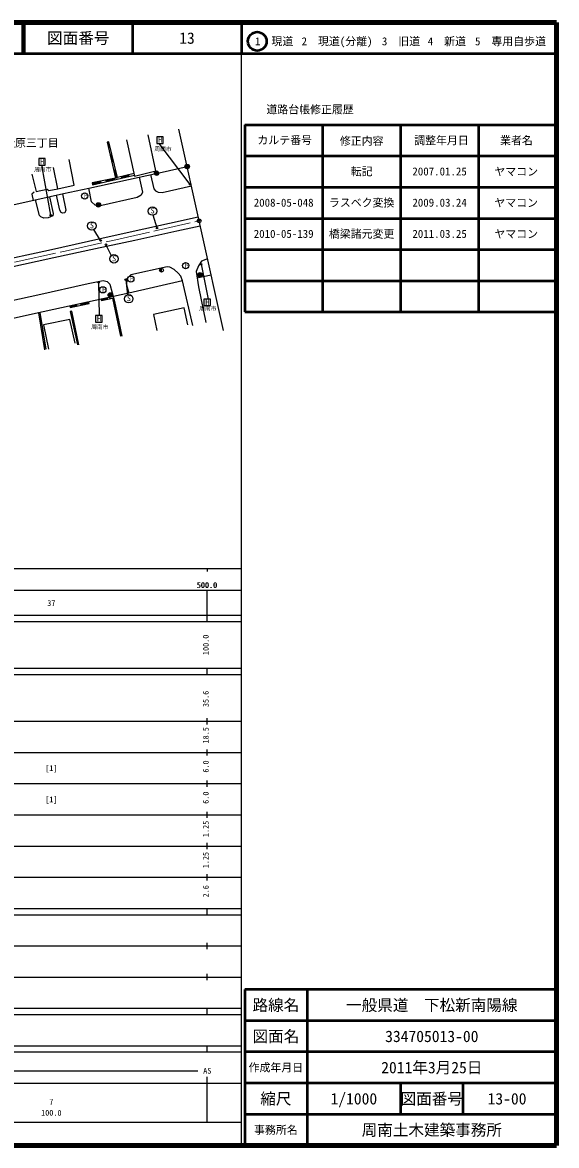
# Model space of a CAD drawing. Units: millimetres at full size, sheet at 1:1000; details may follow other scales. Extents: x 40000 to 680000, y 20000 to 380000.
# Drawn here: x 508736 to 680000, y 20000 to 380000 of the extents above; entities that cross this region are included whole.
import ezdxf
from ezdxf.enums import TextEntityAlignment as Align

# ---------------------------------------------------------------- set-up
doc = ezdxf.new("R2010")
doc.units = ezdxf.units.MM
doc.header["$LTSCALE"] = 1000
doc.header["$PDMODE"] = 32
doc.header["$PDSIZE"] = 500
doc.linetypes.add('CHAIN', pattern=[18.5, 12, -1.5, 3.5, -1.5])
for name, color, linetype, lineweight in [('M-BGD', 7, 'Continuous', 25), ('M-BGD-EXST', 7, 'Continuous', 25), ('M-BMK', 2, 'CHAIN', 13), ('M-BMK-OTRS', 5, 'Continuous', 25), ('M-BMK-SRVR', 3, 'Continuous', 25), ('M-TTL', 2, 'Continuous', 140), ('M-TTL-BAND', 7, 'Continuous', 25), ('M-TTL-FRAM', 2, 'Continuous', 50), ('M-TTL-LINE', 7, 'Continuous', 50)]:
    doc.layers.add(name, color=color, linetype=linetype, lineweight=lineweight)
for name, color, linetype in [('M-BMK-HTXT', 7, 'Continuous'), ('M-OTRS', 6, 'Continuous'), ('M-TTL-TXT', 7, 'Continuous')]:
    doc.layers.add(name, color=color, linetype=linetype)
doc.styles.add('ＭＳ ゴシック', font='')
doc.styles.get('ＭＳ ゴシック').set_extended_font_data('MS Gothic')

msp = doc.modelspace()

# ---------------------------------------------------------------- hatches: boundary and pattern name
at = {"layer": 'M-BGD'}
for points in [[(536808, 340017), (536385, 341724), (535935, 341603), (536329, 339899)], [(537945, 335424), (537373, 337733), (536859, 337606), (537395, 335288)], [(539222, 330266), (538603, 332766), (538012, 332620), (538599, 330081)], [(551069, 331662, 1), (552469, 331662, 1)], [(560854, 333815, 1), (562254, 333815, 1)], [(533859, 328567), (533809, 329115), (531083, 328565), (531190, 327956)], [(538215, 329566), (538181, 329997), (535494, 329455), (535569, 328959)], [(542895, 330638), (542764, 331162), (540405, 330565), (540511, 330092)], [(532395, 321531, 1), (533795, 321531, 1)], [(553324, 301200, 0.41421), (552724, 300600, 0.41421), (553324, 300000)], [(564995, 299106, 1), (566395, 299106, 1)], [(536024, 291320), (535926, 291726), (533907, 291288), (534038, 290889)], [(536198, 292663, 1), (537598, 292663, 1)], [(538503, 287515), (538862, 287638), (538250, 290593), (537819, 292137), (536670, 291888), (536753, 291477), (537623, 291666)], [(526209, 289079), (526076, 289588), (523937, 289123), (524042, 288603)], [(529672, 289840), (529567, 290346), (527340, 289862), (527460, 289354)], [(515019, 283255), (514640, 285558), (514186, 285471), (514569, 283159)], [(539388, 283342), (539738, 283433), (539613, 284007), (539043, 286761), (538686, 286654)], [(515656, 279379), (515277, 281684), (514826, 281607), (515218, 279244)], [(540192, 279555), (540558, 279652), (539918, 282602), (539574, 282469)], [(515801, 275722), (516243, 275811), (515893, 277938), (515449, 277846)]]:
    msp.add_hatch(color=256, dxfattribs=at).paths.add_polyline_path(points)
at = {"layer": 'M-BGD-EXST'}
for points in [[(562759, 328107, 1), (562259, 328107, 1)], [(518044, 318226, 1), (517544, 318226, 1)], [(552165, 314087, 1), (551665, 314087, 1)], [(534040, 310094, 1), (533540, 310094, 1)], [(535766, 308740, 1), (535266, 308740, 1)], [(566255, 302517, 1), (565755, 302517, 1)], [(533416, 296665, 1), (532916, 296665, 1)], [(542100, 297539, 1), (541600, 297539, 1)]]:
    msp.add_hatch(color=256, dxfattribs=at).paths.add_polyline_path(points)

# ---------------------------------------------------------------- linework, layer by layer
at = {"layer": 'M-BGD'}
for p, q in [((536329, 339899), (536808, 340017)), ((536859, 337606), (537373, 337733)), ((537395, 335288), (537945, 335424)), ((538012, 332620), (538603, 332766)), ((533809, 329115), (533859, 328567)), ((535494, 329455), (535569, 328959)), ((538181, 329997), (538215, 329566)), ((538599, 330081), (539222, 330266)), ((540405, 330565), (540511, 330092)), ((542764, 331162), (542895, 330638)), ((553324, 300000), (553324, 301200)), ((564706, 298118), (569224, 299142)), ((535926, 291726), (536024, 291320)), ((536670, 291888), (536753, 291477)), ((526076, 289588), (526209, 289079)), ((527340, 289862), (527460, 289354)), ((529567, 290346), (529672, 289840)), ((515905, 275096), (513940, 286953)), ((514186, 285471), (514640, 285558)), ((516339, 275230), (514394, 287052)), ((538503, 287515), (538862, 287638)), ((538686, 286654), (539043, 286761)), ((514569, 283159), (515019, 283255)), ((514826, 281607), (515277, 281684)), ((539388, 283342), (539738, 283433)), ((539574, 282469), (539918, 282602)), ((515218, 279244), (515656, 279379)), ((515449, 277846), (515893, 277938)), ((540192, 279555), (540558, 279652)), ((515801, 275722), (516243, 275811))]:
    msp.add_line(p, q, dxfattribs=at)
for points in [[(542113, 342341), (544712, 330780), (551502, 332477), (549062, 343932)], [(544526, 331607), (539222, 330266), (536385, 341724), (535935, 341603), (538599, 330081), (531083, 328565)], [(520073, 326681), (525302, 327873), (523756, 336041)], [(471319, 314101), (485549, 317148), (497521, 319731), (503198, 320956), (513333, 323240), (521874, 325122), (530054, 326885), (546136, 330450), (553543, 332043), (561554, 333815)], [(511694, 331423), (513157, 325762), (516667, 326514), (517232, 326138), (520073, 326681), (518694, 333471)], [(549839, 331246), (550891, 326704), (551385, 325997), (552216, 325559), (553496, 325526), (562913, 327673)], [(546136, 330450), (547216, 325549), (546801, 324591), (545528, 323847), (533193, 321097), (532005, 321454), (530904, 322469), (530054, 326885)], [(531083, 328565), (531190, 327956), (544654, 331041)], [(512446, 325608), (511761, 325008), (512141, 322971)], [(517430, 324143), (518602, 318722), (518445, 318062), (516931, 317415), (515616, 317248), (514593, 317645), (514248, 318135), (512930, 323149)], [(521579, 325057), (522631, 319816), (522280, 319009), (521616, 318918), (521121, 319100), (520731, 319803), (519672, 324637)], [(324257, 275871), (328123, 275647), (335630, 275456), (345105, 275423), (352225, 275553), (364314, 276285), (371467, 276927), (385984, 278564), (393688, 279732), (404072, 281863), (418434, 285119), (430782, 287924), (442570, 290563), (464476, 295454), (480342, 299059), (499099, 303144), (517091, 307005), (538420, 311768), (565131, 317647)], [(565772, 314750), (558262, 313125), (544770, 310161), (532117, 307472), (518787, 304523), (503766, 301210)], [(568090, 304271), (566180, 303440), (565147, 301969), (564399, 300138), (565147, 295209), (567548, 283848)], [(563325, 282833), (560037, 297128), (559547, 298661), (558680, 299688), (557381, 300777), (555957, 301520), (555124, 301621), (543540, 299051), (542171, 297856), (542119, 295916), (542888, 293238)], [(481035, 267864), (478737, 279139), (478835, 280539), (479085, 281596), (479620, 282949), (480904, 284461), (482437, 285625), (483684, 286207), (490508, 287695), (499322, 289640), (513684, 292683), (529823, 296306), (534657, 297315), (535893, 296982), (536720, 296069), (538250, 290593), (539613, 284007), (540599, 279466)], [(560037, 297128), (542888, 293238), (512874, 286722), (478737, 279139)], [(533907, 291288), (534038, 290889), (537623, 291666), (540206, 279488)], [(523937, 289123), (524042, 288603), (530087, 289931), (530055, 290452)], [(561736, 283025), (560615, 288546), (550709, 286345), (551829, 281256)], [(525594, 277156), (523893, 284793), (515458, 283056), (517050, 275274)], [(526767, 276643), (524560, 287418), (524071, 287355), (526440, 276697)]]:
    msp.add_lwpolyline(points, dxfattribs=at)
for centre, radius in [((551769, 331662), 700), ((561554, 333815), 700), ((533095, 321531), 700), ((553324, 300600), 600), ((565695, 299106), 700), ((536898, 292663), 700)]:
    msp.add_circle(centre, radius, dxfattribs=at)
at = {"layer": 'M-BGD-EXST'}
for p, q in [((553892, 343295), (551792, 343295)), ((551792, 343295), (551792, 341195)), ((553892, 341195), (553892, 343295)), ((551792, 341195), (553892, 341195)), ((562509, 328107), (552532, 341195)), ((516043, 336406), (513943, 336406)), ((513943, 336406), (513943, 334306)), ((516043, 334306), (516043, 336406)), ((513943, 334306), (516043, 334306)), ((517794, 318226), (514999, 334306)), ((551915, 314087), (550703, 318218)), ((533790, 310094), (531601, 313581)), ((535516, 308740), (537207, 305249)), ((566005, 302517), (568277, 291328)), ((533166, 296665), (533348, 286028)), ((541850, 297539), (542368, 292701)), ((569025, 291328), (566925, 291328)), ((566925, 291328), (566925, 289228)), ((566925, 289228), (569025, 289228)), ((569025, 289228), (569025, 291328)), ((534291, 286028), (532191, 286028)), ((532191, 286028), (532191, 283928)), ((534291, 283928), (534291, 286028)), ((532191, 283928), (534291, 283928))]:
    msp.add_line(p, q, dxfattribs=at)
for centre, radius in [((562509, 328107), 250), ((528698, 324384), 1000), ((550439, 319542), 1350), ((517794, 318226), 250), ((530981, 314780), 1350), ((551915, 314087), 250), ((533790, 310094), 250), ((535516, 308740), 250), ((538088, 304226), 1350), ((561050, 302062), 1000), ((566005, 302517), 250), ((533166, 296665), 250), ((534513, 294284), 1000), ((541850, 297539), 250), ((543481, 297761), 1000), ((542831, 291433), 1350)]:
    msp.add_circle(centre, radius, dxfattribs=at)
at = {"layer": 'M-BMK'}
msp.add_lwpolyline([(294840, 275918), (315173, 274977), (333402, 274165), (343601, 273940), (352284, 274132), (365088, 274759), (374450, 275643), (383457, 276675), (391957, 277959), (401373, 279788), (410787, 281870), (422615, 284535), (435588, 287375), (450393, 290741), (466287, 294259), (482457, 297812), (493036, 300188), (507661, 303462), (522440, 306734), (537720, 310137), (550842, 313114), (565401, 316426)], dxfattribs=at)
at = {"layer": 'M-BMK-OTRS'}
msp.add_line((573177, 281272), (558909, 345775), dxfattribs=at)
at = {"layer": 'M-BMK-SRVR'}
msp.add_circle((565401, 316426), 600, dxfattribs=at)
at = {"layer": 'M-OTRS'}
msp.add_point((565376, 316556), dxfattribs=at)
at = {"layer": 'M-TTL'}
for p, q in [((680000, 380000), (40000, 380000)), ((680000, 20000), (680000, 380000)), ((40000, 20000), (680000, 20000))]:
    msp.add_line(p, q, dxfattribs=at)
at = {"layer": 'M-TTL-BAND'}
for p, q in [((579000, 20000), (579000, 370000)), ((40000, 205000), (579000, 205000)), ((568000, 205000), (568000, 204000)), ((68000, 198000), (579000, 198000)), ((568000, 188000), (568000, 198000)), ((40000, 190000), (579000, 190000)), ((40000, 188000), (579000, 188000)), ((40000, 173000), (579000, 173000)), ((568000, 171000), (568000, 173000)), ((40000, 171000), (579000, 171000)), ((40000, 156000), (579000, 156000)), ((568000, 155000), (568000, 157000)), ((46000, 146000), (579000, 146000)), ((568000, 145000), (568000, 147000)), ((568000, 135000), (568000, 137000)), ((52000, 136000), (579000, 136000)), ((46000, 126000), (579000, 126000)), ((568000, 125000), (568000, 127000)), ((52000, 116000), (579000, 116000)), ((568000, 115000), (568000, 117000)), ((46000, 106000), (579000, 106000)), ((568000, 105000), (568000, 107000)), ((40000, 96000), (579000, 96000)), ((40000, 94000), (579000, 94000)), ((568000, 94000), (568000, 96000)), ((49000, 84000), (579000, 84000)), ((568000, 83000), (568000, 85000)), ((40000, 74000), (579000, 74000)), ((568000, 73000), (568000, 75000)), ((40000, 64000), (579000, 64000)), ((40000, 62000), (579000, 62000)), ((568000, 62000), (568000, 64000)), ((40000, 52000), (579000, 52000)), ((568000, 50000), (568000, 52000)), ((40000, 50000), (579000, 50000)), ((71000, 44000), (565000, 44000)), ((40000, 40000), (579000, 40000)), ((568000, 27500), (568000, 42000)), ((68000, 27500), (579000, 27500))]:
    msp.add_line(p, q, dxfattribs=at)
at = {"layer": 'M-TTL-FRAM'}
for p, q in [((580000, 347197), (580000, 287197)), ((580000, 347197), (680000, 347197)), ((580000, 287197), (680000, 287197)), ((680000, 70000), (580000, 70000)), ((580000, 70000), (580000, 20000))]:
    msp.add_line(p, q, dxfattribs=at)
at = {"layer": 'M-TTL-LINE'}
for p, q in [((508747, 380000), (508747, 370000)), ((509247, 380000), (509247, 370000)), ((543997, 380000), (543997, 370000)), ((579000, 380000), (579000, 370000)), ((40000, 370000), (680000, 370000)), ((605000, 347197), (605000, 287197)), ((630000, 347197), (630000, 287197)), ((655000, 347197), (655000, 287197)), ((580000, 337197), (680000, 337197)), ((580000, 327197), (680000, 327197)), ((580000, 317197), (680000, 317197)), ((580000, 307197), (680000, 307197)), ((580000, 297197), (680000, 297197)), ((600000, 70000), (600000, 20000)), ((680000, 60000), (580000, 60000)), ((680000, 50000), (580000, 50000)), ((680000, 40000), (580000, 40000)), ((630000, 40000), (630000, 30000)), ((650000, 40000), (650000, 30000)), ((680000, 30000), (580000, 30000))]:
    msp.add_line(p, q, dxfattribs=at)
msp.add_circle((584031, 373958), 3000, dxfattribs=at)

# ---------------------------------------------------------------- texts
at = {"layer": 'M-BGD-EXST', "style": 'ＭＳ ゴシック'}
for s, height, p in [('H', 1833, (552245, 340887)), ('周南市', 1320, (551044, 338393)), ('H', 1833, (514396, 333998)), ('周南市', 1320, (512501, 331818)), ('下', 1320, (527846, 323396)), ('下', 1320, (560198, 301075)), ('下', 1320, (542628, 296774)), ('下', 1320, (533661, 293297)), ('周南市', 1320, (565384, 287223)), ('H', 1833, (567378, 288920)), ('H', 1833, (532643, 283620)), ('周南市', 1320, (530762, 281366))]:
    msp.add_text(s, height=height, dxfattribs=at).set_placement(p, align=Align.BOTTOM_LEFT)
for p in [(549784, 318250), (530326, 313487), (537433, 302933), (542176, 290140)]:
    msp.add_text('S', height=1833, rotation=358.508, dxfattribs=at).set_placement(p, align=Align.BOTTOM_LEFT)
at = {"layer": 'M-BMK-HTXT', "style": 'ＭＳ ゴシック'}
msp.add_text('西松原三丁目', height=2566, dxfattribs=at).set_placement((499345, 339343), align=Align.BOTTOM_LEFT)
at = {"layer": 'M-TTL-BAND', "style": 'ＭＳ ゴシック'}
for s, p in [('500.0', (567844, 198195)), ('500.0', (568000, 198195)), ('37', (518000, 192405)), ('[1]', (518000, 139500)), ('[1]', (518000, 129500)), ('AS', (568000, 42500)), ('7', (518000, 32523)), ('100.0', (518000, 29033))]:
    msp.add_text(s, height=1833, dxfattribs=at).set_placement(p, align=Align.BOTTOM_CENTER)
for s, p in [('100.0', (569000, 180500)), ('35.6', (569000, 163174)), ('18.5', (569000, 151500)), ('6.0', (569000, 141500)), ('6.0', (569000, 131500)), ('1.25', (569000, 121500)), ('1.25', (569000, 111500)), ('2.6', (569000, 101500))]:
    msp.add_text(s, height=1833, rotation=90, dxfattribs=at).set_placement(p, align=Align.BOTTOM_CENTER)
at = {"layer": 'M-TTL-TXT', "style": 'ＭＳ ゴシック'}
for s, height, p in [('図面番号', 3666, (526622, 375000)), ('13', 3666, (561497, 375000)), ('1\u3000現道', 2566, (589448, 373958)), ('2\u3000現道(分離)', 2566, (609619, 373958)), ('3\u3000旧道', 2566, (630121, 373958)), ('4\u3000新道', 2566, (644824, 373958)), ('5\u3000専用自歩道', 2566, (665228, 373958)), ('道路台帳修正履歴', 2566, (600968, 352113)), ('カルテ番号', 2566, (592839, 342277)), ('修正内容', 2566, (617509, 342023)), ('調整年月日', 2566, (643089, 342197)), ('業者名', 2566, (667134, 342197)), ('転記', 2566, (617500, 332245)), ('2007.01.25', 2566, (642500, 332245)), ('ヤマコン', 2566, (667077, 332189)), ('2008-05-048', 2566, (592500, 322245)), ('ラスベク変換', 2566, (617500, 322245)), ('2009.03.24', 2566, (642500, 322245)), ('ヤマコン', 2566, (667077, 322189)), ('2010-05-139', 2566, (592500, 312245)), ('橋梁諸元変更', 2566, (617500, 312245)), ('2011.03.25', 2566, (642500, 312245)), ('ヤマコン', 2566, (667077, 312189)), ('路線名', 3666, (590000, 65000)), ('路線名', 3666, (590000, 65000)), ('一般県道\u3000下松新南陽線', 3666, (640000, 65000)), ('図面名', 3666, (590000, 55000)), ('図面名', 3666, (590000, 55000)), ('334705013-00', 3666, (640000, 55000)), ('2011年3月25日', 3666, (640000, 45000)), ('作成年月日', 2566, (590000, 45000)), ('作成年月日', 2566, (590000, 45000)), ('縮尺', 3666, (590000, 35000)), ('縮尺', 3666, (590000, 35000)), ('1/1000', 3666, (615000, 35000)), ('図面番号', 3666, (640000, 35000)), ('図面番号', 3666, (640000, 35000)), ('13-00', 3666, (664125, 35000)), ('事務所名', 2566, (590000, 25000)), ('事務所名', 2566, (590000, 25000)), ('周南土木建築事務所', 3666, (640000, 25000))]:
    msp.add_text(s, height=height, dxfattribs=at).set_placement(p, align=Align.MIDDLE_CENTER)

doc.saveas('drawing.dxf')
